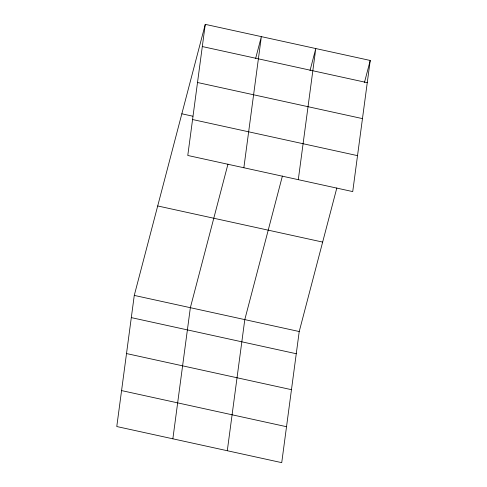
<?xml version="1.0" encoding="UTF-8"?>
<svg xmlns="http://www.w3.org/2000/svg" width="487" height="487" viewBox="0 0 487 487"><rect width="100%" height="100%" fill="white"/><g stroke="black" fill="none" stroke-linecap="round" stroke-linejoin="round"><path stroke-width="0.73" d="M205.27 24.35L187.775 155.469L352.728 191.592L370.223 60.467L205.27 24.35L134.272 295.408L116.777 426.533L281.73 462.65L299.225 331.531L336.834 187.952M172.861 438.811L190.356 307.693L227.965 164.113M243.859 167.753L261.355 36.628L255.59 58.629M227.295 450.731L244.791 319.612L282.399 176.032M298.294 179.673L315.789 48.548L310.024 70.548M364.465 82.467L370.223 60.467M202.306 46.557L367.259 82.674M197.509 82.498L362.468 118.615M181.84 113.8L192.907 116.223M192.566 119.528L357.525 155.645M157.703 205.958L322.656 242.082M134.272 295.408L299.225 331.531M131.307 317.615L296.266 353.732M126.51 353.556L291.47 389.679M121.573 390.586L286.526 426.709"/></g></svg>
